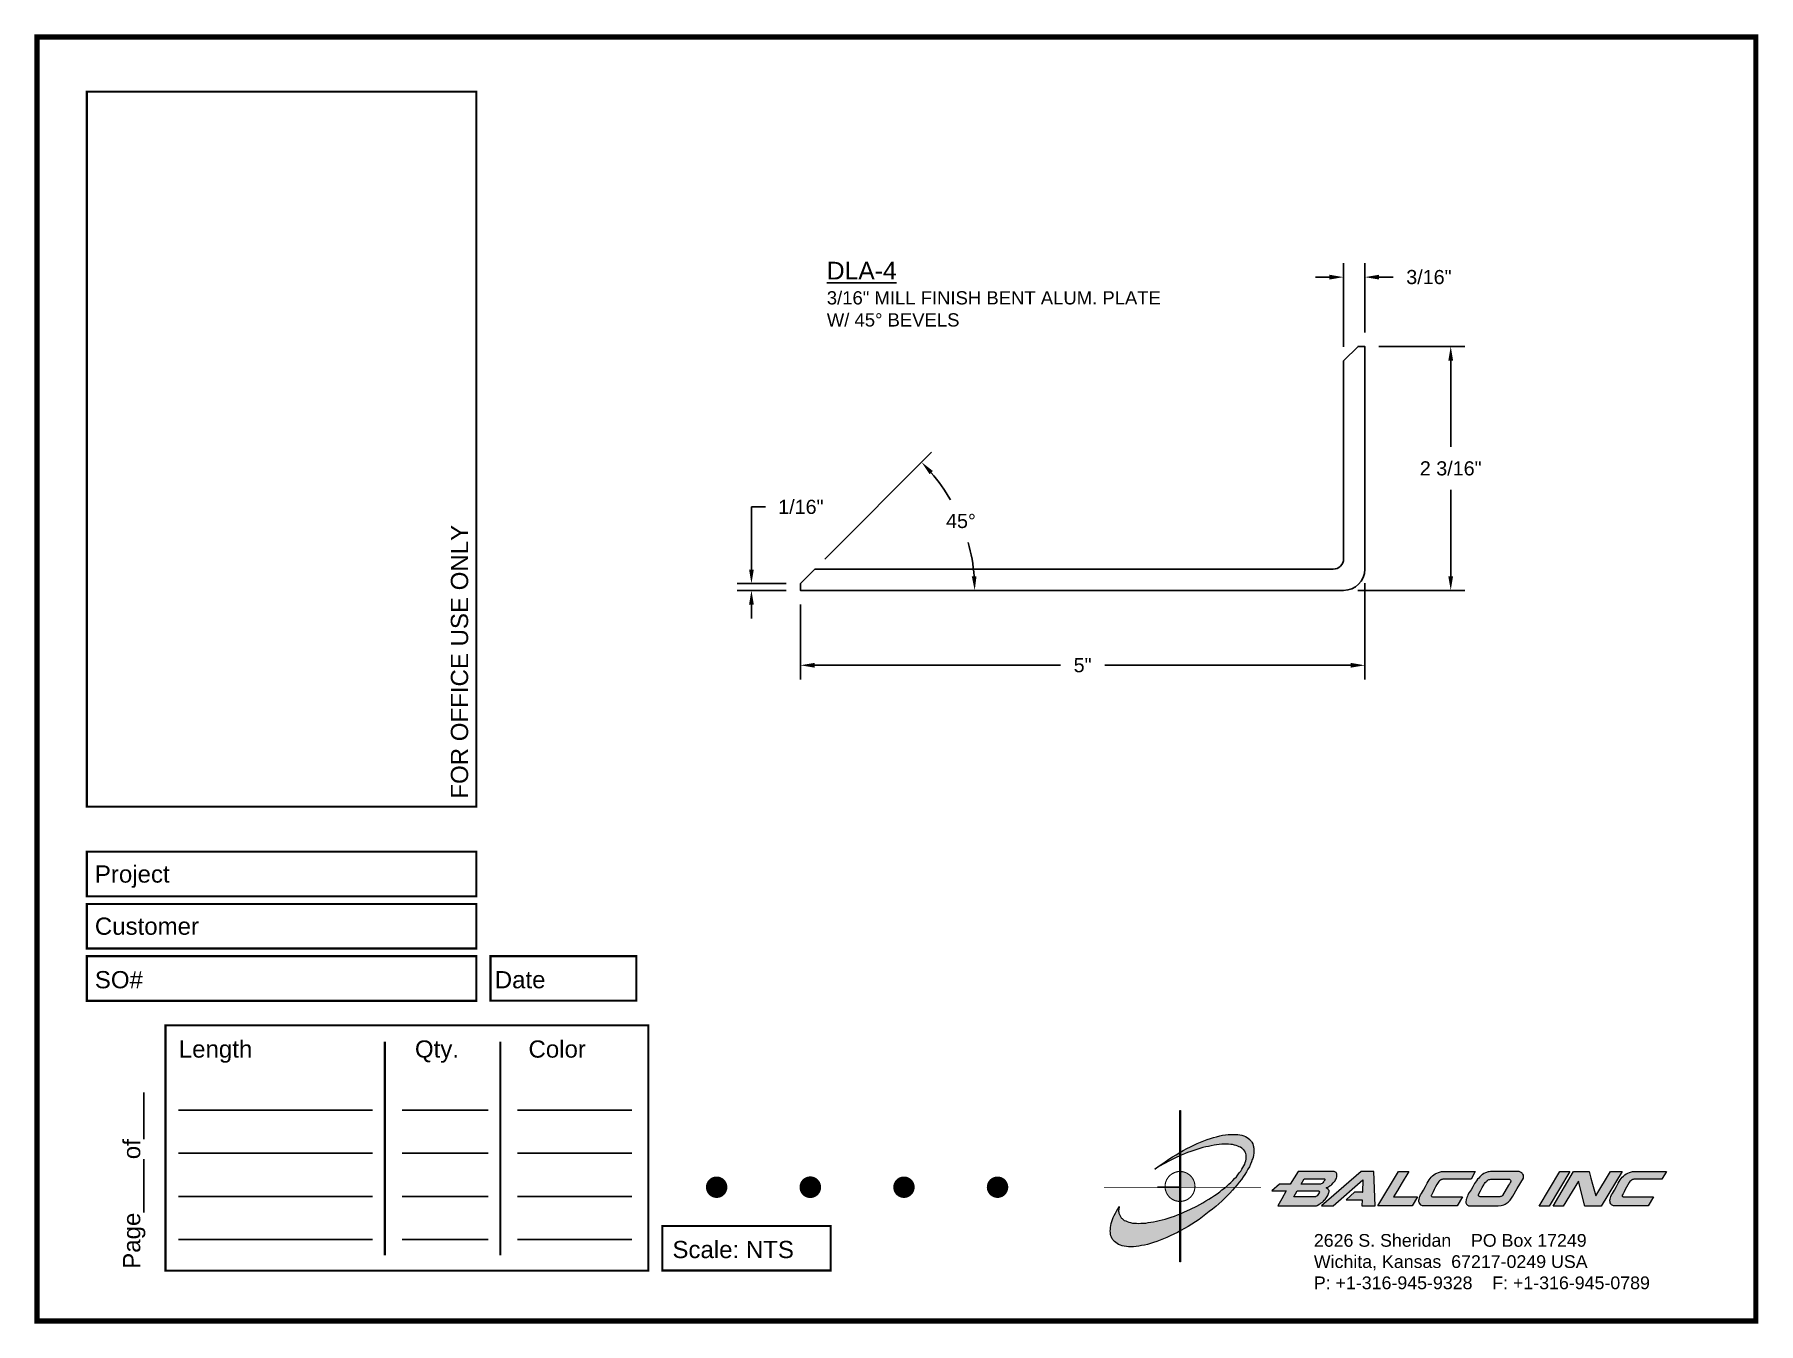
# Paper-space layout 'Breakout' of a CAD drawing. Header units: inches. Extents: x 0 to 10, y 0 to 7.5.
# The model-space entities are those that its viewports show. They can reach past a viewport. Long polylines and large blocks are cut down to what shows.
import ezdxf

# ---------------------------------------------------------------- set-up
doc = ezdxf.new("R2010")
doc.units = ezdxf.units.IN
doc.header["$MEASUREMENT"] = 0
for name, color, linetype in [('Border', 7, 'Continuous'), ('DIMENSIONS', 3, 'Continuous'), ('TEXT', 2, 'Continuous')]:
    doc.layers.add(name, color=color, linetype=linetype)
doc.styles.add('ARIAL', font='arial.ttf')
doc.dimstyles.new('ARIAL', dxfattribs={"dimtxt": 0.125, "dimasz": 0.125, "dimexe": 0.125, "dimexo": 0.125, "dimgap": 0.125, "dimtad": 0, "dimtih": 1, "dimtoh": 1, "dimdec": 4, "dimzin": 3, "dimdsep": 46, "dimlunit": 4, "dimtxsty": 'ARIAL', "dimcen": 0.125, "dimadec": 0, "dimazin": 0, "dimtfac": 1, "dimtdec": 4, "dimtofl": 0, "dimtmove": 0, "dimatfit": 3, "dimfxl": 0, "dimfrac": 2, "dimtolj": 1, "dimtzin": 0, "dimarcsym": 0})

# ---------------------------------------------------------------- blocks, each defined once
blk = doc.blocks.new('CADlogo')
h = blk.add_hatch(color=256)
h.paths.add_polyline_path([(0.918, 1.81), (0.909, 1.81), (0.909, 1.322), (0.918, 1.327)])
h.paths.add_polyline_path([(0.918, 1.285), (0.909, 1.281), (0.909, 1.1), (0.918, 1.1)])
h.paths.add_polyline_path([(0.918, 0.917), (0.909, 0.917), (0.909, 0.762), (0.909, 0.753), (0.91, 0.753), (0.918, 0.753)])
h.paths.add_polyline_path([(0.918, 1.091), (0.918, 1.1), (0.91, 1.1), (0.909, 1.1), (0.909, 0.917), (0.918, 0.917), (0.918, 0.919), (0.915, 0.919)])
h.paths.add_polyline_path([(0.918, 0.412), (0.909, 0.407), (0.909, 0.049), (0.918, 0.049)])
h.paths.add_polyline_path([(0.918, 0.753), (0.909, 0.753), (0.909, 0.606), (0.918, 0.609)])
h.paths.add_polyline_path([(0.918, 0.609), (0.909, 0.606), (0.909, 0.407), (0.918, 0.412)])
h.paths.add_polyline_path([(0.918, 1.327), (0.909, 1.322), (0.909, 1.281), (0.918, 1.285)])
h = blk.add_hatch(color=175)
h.paths.add_polyline_path([(0.574, 0.51), (0.543, 0.506), (0.514, 0.502), (0.487, 0.499), (0.459, 0.499), (0.432, 0.497), (0.406, 0.499), (0.382, 0.5), (0.36, 0.502), (0.338, 0.508), (0.318, 0.511), (0.298, 0.519), (0.282, 0.526), (0.265, 0.533), (0.252, 0.543), (0.24, 0.553), (0.234, 0.559), (0.229, 0.564), (0.22, 0.577), (0.212, 0.592), (0.205, 0.607), (0.203, 0.616), (0.201, 0.627), (0.199, 0.643), (0.201, 0.66), (0.201, 0.671), (0.205, 0.682), (0.207, 0.694), (0.19, 0.667), (0.176, 0.641), (0.161, 0.616), (0.148, 0.59), (0.137, 0.566), (0.128, 0.543), (0.119, 0.519), (0.113, 0.495), (0.108, 0.473), (0.104, 0.451), (0.103, 0.44), (0.103, 0.429), (0.101, 0.409), (0.103, 0.391), (0.104, 0.38), (0.106, 0.371), (0.11, 0.352), (0.115, 0.336), (0.124, 0.318), (0.13, 0.31), (0.135, 0.301), (0.143, 0.294), (0.15, 0.286), (0.165, 0.274), (0.181, 0.263), (0.199, 0.254), (0.22, 0.244), (0.242, 0.237), (0.263, 0.232), (0.289, 0.228), (0.315, 0.226), (0.342, 0.226), (0.371, 0.226), (0.402, 0.23), (0.434, 0.233), (0.467, 0.239), (0.499, 0.246), (0.534, 0.254), (0.571, 0.263), (0.606, 0.275), (0.644, 0.286), (0.682, 0.301), (0.721, 0.318), (0.759, 0.334), (0.799, 0.352), (0.841, 0.371), (0.882, 0.393), (0.909, 0.407), (0.909, 0.606), (0.884, 0.596), (0.847, 0.583), (0.81, 0.57), (0.774, 0.559), (0.739, 0.548), (0.704, 0.537), (0.671, 0.53), (0.638, 0.522), (0.606, 0.515)])
h.paths.add_polyline_path([(1.18, 0.738), (1.109, 0.698), (1.034, 0.661), (0.957, 0.627), (0.918, 0.609), (0.918, 0.412), (0.924, 0.414), (0.964, 0.438), (1.006, 0.462), (1.05, 0.489), (1.092, 0.517), (1.134, 0.544), (1.174, 0.574), (1.215, 0.603), (1.253, 0.634), (1.291, 0.663), (1.328, 0.694), (1.365, 0.725), (1.399, 0.757), (1.432, 0.788), (1.463, 0.819), (1.494, 0.85), (1.524, 0.883), (1.554, 0.917), (1.44, 0.917), (1.429, 0.908), (1.401, 0.886), (1.374, 0.864), (1.343, 0.842), (1.312, 0.822), (1.28, 0.8), (1.248, 0.778), (1.215, 0.758)])
h.paths.add_polyline_path([(1.769, 1.382), (1.767, 1.393), (1.763, 1.404), (1.758, 1.422), (1.749, 1.441), (1.743, 1.45), (1.738, 1.457), (1.73, 1.464), (1.725, 1.472), (1.709, 1.485), (1.692, 1.496), (1.674, 1.506), (1.654, 1.514), (1.632, 1.521), (1.61, 1.527), (1.584, 1.53), (1.559, 1.532), (1.531, 1.532), (1.502, 1.532), (1.471, 1.53), (1.44, 1.527), (1.407, 1.521), (1.374, 1.514), (1.339, 1.505), (1.304, 1.496), (1.268, 1.485), (1.229, 1.472), (1.191, 1.457), (1.152, 1.442), (1.114, 1.426), (1.074, 1.408), (1.034, 1.388), (0.991, 1.367), (0.951, 1.346), (0.918, 1.327), (0.918, 1.285), (0.926, 1.289), (0.964, 1.305), (1.001, 1.32), (1.037, 1.333), (1.074, 1.346), (1.109, 1.356), (1.143, 1.367), (1.178, 1.378), (1.213, 1.386), (1.246, 1.393), (1.277, 1.4), (1.31, 1.406), (1.339, 1.41), (1.368, 1.413), (1.398, 1.417), (1.425, 1.417), (1.452, 1.419), (1.476, 1.417), (1.502, 1.415), (1.524, 1.413), (1.546, 1.408), (1.566, 1.404), (1.584, 1.397), (1.602, 1.389), (1.617, 1.382), (1.632, 1.373), (1.644, 1.362), (1.65, 1.356), (1.655, 1.351), (1.665, 1.338), (1.672, 1.325), (1.677, 1.309), (1.681, 1.294), (1.683, 1.278), (1.683, 1.261), (1.683, 1.252), (1.681, 1.243), (1.677, 1.225), (1.672, 1.207), (1.665, 1.186), (1.655, 1.166), (1.644, 1.146), (1.632, 1.126), (1.619, 1.106), (1.602, 1.084), (1.586, 1.062), (1.568, 1.04), (1.548, 1.018), (1.527, 0.996), (1.504, 0.974), (1.48, 0.952), (1.456, 0.93), (1.44, 0.917), (1.554, 0.917), (1.579, 0.945), (1.602, 0.976), (1.626, 1.007), (1.648, 1.038), (1.668, 1.067), (1.687, 1.097), (1.703, 1.128), (1.719, 1.155), (1.732, 1.185), (1.743, 1.212), (1.752, 1.239), (1.758, 1.252), (1.762, 1.265), (1.767, 1.291), (1.771, 1.314), (1.771, 1.327), (1.773, 1.338), (1.771, 1.362), (1.771, 1.373)])
h.paths.add_polyline_path([(0.867, 1.296), (0.825, 1.271), (0.781, 1.243), (0.741, 1.214), (0.701, 1.186), (0.66, 1.157), (0.622, 1.128), (0.675, 1.161), (0.732, 1.194), (0.79, 1.225), (0.82, 1.239), (0.851, 1.254), (0.909, 1.281), (0.909, 1.322)])
h = blk.add_hatch(color=256)
h.paths.add_polyline_path([(1.074, 0.991), (1.07, 1.001), (1.065, 1.011), (1.059, 1.021), (1.053, 1.03), (1.046, 1.038), (1.039, 1.047), (1.031, 1.054), (1.022, 1.062), (1.014, 1.068), (1.004, 1.074), (0.995, 1.08), (0.985, 1.085), (0.975, 1.089), (0.964, 1.093), (0.954, 1.096), (0.943, 1.098), (0.932, 1.099), (0.921, 1.1), (0.918, 1.1), (0.918, 0.917), (0.94, 0.917), (1.086, 0.917), (1.087, 0.927), (1.086, 0.938), (1.085, 0.949), (1.083, 0.96), (1.081, 0.97), (1.078, 0.981)])
h.paths.add_polyline_path([(0.909, 0.917), (0.739, 0.917), (0.74, 0.91), (0.741, 0.899), (0.743, 0.888), (0.746, 0.878), (0.75, 0.867), (0.754, 0.857), (0.758, 0.847), (0.764, 0.837), (0.77, 0.828), (0.776, 0.819), (0.783, 0.811), (0.791, 0.803), (0.799, 0.795), (0.808, 0.788), (0.817, 0.782), (0.826, 0.776), (0.836, 0.771), (0.846, 0.766), (0.856, 0.762), (0.867, 0.759), (0.877, 0.757), (0.888, 0.755), (0.899, 0.753), (0.909, 0.753)])
h.paths.add_polyline_path([(0.918, 1.1), (0.91, 1.1), (0.909, 1.1), (0.909, 0.917), (0.918, 0.917)])
h = blk.add_hatch(color=256)
h.paths.add_polyline_path([(2.148, 0.874), (2.098, 0.784), (2.049, 0.7), (2.484, 0.7), (2.491, 0.702), (2.501, 0.703), (2.508, 0.705), (2.512, 0.707), (2.517, 0.711), (2.532, 0.72), (2.546, 0.729), (2.554, 0.735), (2.563, 0.74), (2.572, 0.747), (2.581, 0.757), (2.59, 0.768), (2.599, 0.777), (2.616, 0.799), (2.623, 0.811), (2.63, 0.822), (2.636, 0.833), (2.641, 0.844), (2.645, 0.855), (2.647, 0.864), (2.647, 0.879), (2.645, 0.883), (2.641, 0.886), (2.638, 0.892), (2.629, 0.899), (2.619, 0.905), (2.612, 0.91), (2.64, 0.921), (2.658, 0.936), (2.669, 0.943), (2.678, 0.95), (2.694, 0.967), (2.702, 0.976), (2.709, 0.985), (2.716, 0.994), (2.722, 1.005), (2.727, 1.014), (2.731, 1.025), (2.735, 1.038), (2.736, 1.049), (2.738, 1.062), (2.738, 1.073), (2.733, 1.082), (2.727, 1.088), (2.72, 1.093), (2.713, 1.097), (2.704, 1.099), (2.694, 1.1), (2.685, 1.102), (2.674, 1.102), (2.285, 1.102), (2.195, 0.952), (2.069, 0.952), (1.981, 0.874)])
h.paths.add_polyline_path([(2.274, 0.874), (2.53, 0.874), (2.534, 0.865), (2.532, 0.852), (2.524, 0.841), (2.515, 0.828), (2.505, 0.815), (2.493, 0.81), (2.49, 0.808), (2.235, 0.808)], flags=16)
h.paths.add_polyline_path([(2.321, 0.952), (2.356, 1.014), (2.587, 1.014), (2.592, 1.014), (2.597, 1.014), (2.597, 1.003), (2.59, 0.991), (2.583, 0.98), (2.569, 0.966), (2.555, 0.958), (2.546, 0.952), (2.535, 0.952)], flags=16)
h.paths.add_polyline_path([(3.04, 1.002), (3.036, 0.859), (2.941, 0.859), (2.844, 0.773), (3.031, 0.773), (3.027, 0.7), (3.181, 0.7), (3.168, 1.102), (3.02, 1.102), (2.557, 0.7), (2.694, 0.7)])
h.paths.add_polyline_path([(3.214, 0.7), (3.611, 0.7), (3.675, 0.808), (3.397, 0.808), (3.441, 0.881), (3.483, 0.952), (3.574, 1.102), (3.454, 1.102)])
h.paths.add_polyline_path([(3.788, 0.965), (3.766, 0.927), (3.743, 0.885), (3.721, 0.846), (3.71, 0.83), (3.702, 0.811), (3.697, 0.795), (3.693, 0.778), (3.691, 0.769), (3.691, 0.76), (3.691, 0.749), (3.693, 0.74), (3.7, 0.727), (3.708, 0.716), (3.711, 0.714), (3.724, 0.705), (3.733, 0.702), (3.744, 0.702), (3.757, 0.7), (3.774, 0.7), (4.134, 0.7), (4.196, 0.808), (3.854, 0.808), (3.841, 0.808), (3.833, 0.816), (3.836, 0.826), (3.843, 0.841), (3.856, 0.864), (3.869, 0.892), (3.883, 0.921), (3.898, 0.949), (3.914, 0.972), (3.924, 0.983), (3.931, 0.992), (3.943, 1.002), (3.954, 1.008), (3.969, 1.011), (4.297, 1.011), (4.346, 1.102), (4.238, 1.102), (4.15, 1.102), (4.075, 1.1), (3.997, 1.102), (3.982, 1.1), (3.968, 1.1), (3.955, 1.099), (3.942, 1.097), (3.92, 1.089), (3.9, 1.082), (3.889, 1.078), (3.88, 1.073), (3.863, 1.062), (3.849, 1.049), (3.834, 1.035), (3.821, 1.018), (3.81, 1.002), (3.799, 0.983)])
h.paths.add_polyline_path([(4.509, 1.097), (4.496, 1.095), (4.485, 1.093), (4.476, 1.089), (4.465, 1.086), (4.447, 1.077), (4.43, 1.066), (4.421, 1.06), (4.414, 1.055), (4.399, 1.04), (4.386, 1.025), (4.372, 1.011), (4.361, 0.994), (4.35, 0.976), (4.337, 0.96), (4.317, 0.923), (4.297, 0.888), (4.275, 0.855), (4.26, 0.828), (4.255, 0.813), (4.247, 0.799), (4.244, 0.784), (4.242, 0.777), (4.24, 0.769), (4.238, 0.753), (4.238, 0.735), (4.246, 0.722), (4.251, 0.714), (4.253, 0.713), (4.257, 0.711), (4.262, 0.705), (4.269, 0.703), (4.278, 0.702), (4.289, 0.7), (4.564, 0.7), (4.571, 0.7), (4.584, 0.702), (4.613, 0.703), (4.648, 0.707), (4.664, 0.709), (4.677, 0.713), (4.686, 0.716), (4.694, 0.722), (4.705, 0.727), (4.717, 0.735), (4.73, 0.744), (4.741, 0.755), (4.752, 0.769), (4.781, 0.815), (4.833, 0.903), (4.906, 1.025), (4.908, 1.035), (4.908, 1.046), (4.906, 1.051), (4.906, 1.057), (4.9, 1.069), (4.893, 1.08), (4.889, 1.082), (4.888, 1.086), (4.88, 1.089), (4.873, 1.093), (4.866, 1.097), (4.856, 1.1), (4.846, 1.1), (4.844, 1.1), (4.73, 1.1), (4.626, 1.1), (4.58, 1.1), (4.542, 1.099), (4.524, 1.099)])
h.paths.add_polyline_path([(4.527, 1.011), (4.54, 1.011), (4.745, 1.011), (4.752, 1.003), (4.758, 0.998), (4.758, 0.985), (4.756, 0.98), (4.754, 0.974), (4.749, 0.965), (4.743, 0.956), (4.734, 0.941), (4.663, 0.821), (4.648, 0.812), (4.639, 0.81), (4.633, 0.808), (4.622, 0.808), (4.61, 0.808), (4.416, 0.808), (4.398, 0.808), (4.39, 0.813), (4.387, 0.813), (4.385, 0.819), (4.378, 0.825), (4.385, 0.832), (4.408, 0.877), (4.428, 0.914), (4.447, 0.945), (4.454, 0.96), (4.461, 0.971), (4.474, 0.986), (4.487, 0.996), (4.496, 1.002), (4.508, 1.009), (4.516, 1.009)], flags=16)
h.paths.add_polyline_path([(5.089, 0.698), (5.206, 0.698), (5.445, 1.1), (5.33, 1.099)])
h.paths.add_polyline_path([(5.489, 1.099), (5.252, 0.698), (5.37, 0.698), (5.548, 0.987), (5.621, 0.698), (5.811, 0.698), (6.055, 1.099), (5.919, 1.1), (5.749, 0.817), (5.709, 0.954), (5.691, 1.024), (5.672, 1.099)])
h.paths.add_polyline_path([(6.086, 1.06), (6.069, 1.047), (6.056, 1.035), (6.044, 1.018), (6.031, 1.002), (6.02, 0.983), (6.009, 0.965), (5.987, 0.925), (5.965, 0.885), (5.941, 0.846), (5.932, 0.828), (5.923, 0.811), (5.917, 0.795), (5.914, 0.778), (5.912, 0.769), (5.912, 0.758), (5.914, 0.749), (5.916, 0.738), (5.921, 0.725), (5.928, 0.716), (5.936, 0.709), (5.945, 0.705), (5.954, 0.702), (5.965, 0.7), (5.98, 0.7), (5.994, 0.7), (6.355, 0.7), (6.419, 0.806), (6.073, 0.806), (6.056, 0.811), (6.056, 0.821), (6.056, 0.826), (6.064, 0.841), (6.077, 0.864), (6.089, 0.892), (6.104, 0.919), (6.119, 0.947), (6.135, 0.972), (6.144, 0.983), (6.153, 0.992), (6.163, 1), (6.166, 1.003), (6.172, 1.005), (6.178, 1.008), (6.19, 1.011), (6.517, 1.011), (6.569, 1.1), (6.459, 1.102), (6.373, 1.1), (6.296, 1.1), (6.217, 1.1), (6.203, 1.1), (6.19, 1.099), (6.175, 1.099), (6.164, 1.095), (6.141, 1.089), (6.12, 1.082), (6.111, 1.077), (6.102, 1.073)])
blk.add_hatch(color=256).paths.add_polyline_path([(0.918, 0.609), (0.909, 0.606), (0.909, 0.407), (0.918, 0.412)])
for q in [(0.65, 0.917), (0.909, 0.648)]:
    blk.add_line((0.909, 0.917), q)
at = {"color": 7, "lineweight": 0}
for points in [[(0.909, 1.81), (0.918, 1.81), (0.918, 0.049), (0.909, 0.049), (0.909, 1.81)], [(2.738, 1.073), (2.733, 1.082), (2.727, 1.088), (2.72, 1.093), (2.713, 1.097), (2.704, 1.099), (2.694, 1.1), (2.685, 1.102), (2.674, 1.102), (2.285, 1.102), (2.195, 0.952), (2.069, 0.952), (1.981, 0.874), (2.148, 0.874), (2.098, 0.784), (2.049, 0.7), (2.484, 0.7), (2.491, 0.702), (2.501, 0.703), (2.508, 0.705), (2.512, 0.707), (2.517, 0.711), (2.532, 0.72), (2.546, 0.729), (2.554, 0.735), (2.563, 0.74), (2.572, 0.747), (2.581, 0.757), (2.59, 0.768), (2.599, 0.777), (2.616, 0.799), (2.623, 0.811), (2.63, 0.822), (2.636, 0.833), (2.641, 0.844), (2.645, 0.855), (2.647, 0.864), (2.647, 0.874), (2.647, 0.879), (2.645, 0.883), (2.641, 0.886), (2.638, 0.892), (2.629, 0.899), (2.619, 0.905), (2.612, 0.91), (2.64, 0.921), (2.658, 0.936), (2.669, 0.943), (2.678, 0.95), (2.694, 0.967), (2.702, 0.976), (2.709, 0.985), (2.716, 0.994), (2.722, 1.005), (2.727, 1.014), (2.731, 1.025), (2.735, 1.038), (2.736, 1.049), (2.738, 1.062), (2.738, 1.073), (2.738, 1.073)], [(2.587, 0.985), (2.583, 0.98), (2.572, 0.969), (2.565, 0.963), (2.555, 0.958), (2.546, 0.952), (2.535, 0.952), (2.321, 0.952), (2.356, 1.014), (2.587, 1.014), (2.592, 1.014), (2.594, 1.014), (2.596, 1.013), (2.597, 1.011), (2.597, 1.005), (2.596, 1), (2.59, 0.991), (2.587, 0.985), (2.587, 0.985)], [(3.027, 0.7), (3.181, 0.7), (3.168, 1.102), (3.02, 1.102), (2.557, 0.7), (2.694, 0.7), (3.04, 1.002), (3.036, 0.859), (3.038, 0.859), (2.941, 0.859), (2.844, 0.773), (3.031, 0.773), (3.027, 0.7), (3.027, 0.7)], [(3.214, 0.7), (3.454, 1.102), (3.574, 1.102), (3.483, 0.952), (3.441, 0.881), (3.397, 0.808), (3.675, 0.808), (3.611, 0.7), (3.214, 0.7), (3.214, 0.7)], [(3.969, 1.011), (3.96, 1.009), (3.955, 1.007), (3.949, 1.005), (3.946, 1.003), (3.94, 1), (3.931, 0.992), (3.924, 0.983), (3.914, 0.972), (3.898, 0.949), (3.883, 0.921), (3.869, 0.892), (3.856, 0.864), (3.843, 0.841), (3.836, 0.826), (3.834, 0.821), (3.834, 0.817), (3.836, 0.813), (3.839, 0.81), (3.847, 0.808), (3.854, 0.808), (4.196, 0.808), (4.134, 0.7), (3.774, 0.7), (3.757, 0.7), (3.744, 0.702), (3.733, 0.702), (3.724, 0.705), (3.715, 0.711), (3.711, 0.713), (3.708, 0.716), (3.7, 0.727), (3.693, 0.74), (3.691, 0.749), (3.691, 0.76), (3.691, 0.769), (3.693, 0.778), (3.697, 0.795), (3.702, 0.811), (3.71, 0.83), (3.721, 0.846), (3.743, 0.885), (3.766, 0.927), (3.788, 0.965), (3.799, 0.983), (3.81, 1.002), (3.821, 1.018), (3.834, 1.035), (3.849, 1.049), (3.863, 1.062), (3.88, 1.073), (3.889, 1.078), (3.9, 1.082), (3.92, 1.089), (3.942, 1.097), (3.955, 1.099), (3.968, 1.1), (3.982, 1.1), (3.997, 1.102), (4.075, 1.1), (4.15, 1.102), (4.238, 1.102), (4.346, 1.102), (4.297, 1.011), (3.969, 1.011), (3.969, 1.011)], [(4.846, 1.1), (4.844, 1.1), (4.73, 1.1), (4.626, 1.1), (4.58, 1.1), (4.542, 1.099), (4.524, 1.099), (4.509, 1.097), (4.496, 1.095), (4.485, 1.093), (4.476, 1.089), (4.465, 1.086), (4.447, 1.077), (4.43, 1.066), (4.421, 1.06), (4.414, 1.055), (4.399, 1.04), (4.386, 1.025), (4.372, 1.011), (4.361, 0.994), (4.35, 0.976), (4.337, 0.96), (4.317, 0.923), (4.297, 0.888), (4.275, 0.855), (4.26, 0.828), (4.255, 0.813), (4.247, 0.799), (4.244, 0.784), (4.242, 0.777), (4.24, 0.769), (4.238, 0.753), (4.238, 0.735), (4.246, 0.722), (4.251, 0.714), (4.253, 0.713), (4.257, 0.711), (4.262, 0.705), (4.269, 0.703), (4.278, 0.702), (4.289, 0.7), (4.564, 0.7), (4.571, 0.7), (4.584, 0.702), (4.613, 0.703), (4.648, 0.707), (4.664, 0.709), (4.677, 0.713), (4.686, 0.716), (4.694, 0.722), (4.705, 0.727), (4.717, 0.735), (4.73, 0.744), (4.741, 0.755), (4.752, 0.769), (4.781, 0.815), (4.833, 0.903), (4.906, 1.025), (4.908, 1.035), (4.908, 1.046), (4.906, 1.051), (4.906, 1.057), (4.9, 1.069), (4.897, 1.075), (4.893, 1.08), (4.889, 1.082), (4.888, 1.086), (4.88, 1.089), (4.873, 1.093), (4.866, 1.097), (4.856, 1.1), (4.846, 1.1), (4.846, 1.1)], [(4.734, 0.941), (4.663, 0.821), (4.653, 0.815), (4.646, 0.811), (4.639, 0.81), (4.633, 0.808), (4.622, 0.808), (4.61, 0.808), (4.416, 0.808), (4.403, 0.808), (4.396, 0.81), (4.39, 0.813), (4.388, 0.813), (4.386, 0.815), (4.385, 0.819), (4.383, 0.821), (4.383, 0.826), (4.383, 0.83), (4.385, 0.832), (4.408, 0.877), (4.428, 0.914), (4.447, 0.945), (4.454, 0.96), (4.461, 0.971), (4.471, 0.982), (4.478, 0.989), (4.487, 0.996), (4.496, 1.002), (4.505, 1.007), (4.511, 1.009), (4.516, 1.009), (4.527, 1.011), (4.54, 1.011), (4.743, 1.011), (4.749, 1.007), (4.752, 1.003), (4.756, 1), (4.758, 0.994), (4.758, 0.985), (4.756, 0.98), (4.754, 0.974), (4.749, 0.965), (4.743, 0.956), (4.734, 0.941), (4.734, 0.941)], [(5.089, 0.698), (5.33, 1.099), (5.445, 1.1), (5.206, 0.698), (5.091, 0.698), (5.089, 0.698), (5.089, 0.698)], [(5.811, 0.698), (5.621, 0.698), (5.548, 0.987), (5.37, 0.698), (5.252, 0.698), (5.489, 1.099), (5.672, 1.099), (5.691, 1.024), (5.709, 0.954), (5.749, 0.817), (5.919, 1.1), (6.055, 1.099), (5.811, 0.698), (5.811, 0.698)], [(6.19, 1.011), (6.181, 1.009), (6.175, 1.007), (6.172, 1.005), (6.166, 1.003), (6.163, 1), (6.153, 0.992), (6.144, 0.983), (6.135, 0.972), (6.119, 0.947), (6.104, 0.919), (6.089, 0.892), (6.077, 0.864), (6.064, 0.841), (6.056, 0.826), (6.056, 0.821), (6.056, 0.815), (6.058, 0.811), (6.062, 0.81), (6.067, 0.808), (6.077, 0.806), (6.419, 0.806), (6.355, 0.7), (5.994, 0.7), (5.98, 0.7), (5.965, 0.7), (5.954, 0.702), (5.945, 0.705), (5.936, 0.709), (5.932, 0.713), (5.928, 0.716), (5.921, 0.725), (5.916, 0.738), (5.914, 0.749), (5.912, 0.758), (5.912, 0.769), (5.914, 0.778), (5.917, 0.795), (5.923, 0.811), (5.932, 0.828), (5.941, 0.846), (5.965, 0.885), (5.987, 0.925), (6.009, 0.965), (6.02, 0.983), (6.031, 1.002), (6.044, 1.018), (6.056, 1.035), (6.069, 1.047), (6.086, 1.06), (6.102, 1.073), (6.111, 1.077), (6.12, 1.082), (6.141, 1.089), (6.164, 1.095), (6.175, 1.099), (6.19, 1.099), (6.203, 1.1), (6.217, 1.1), (6.296, 1.1), (6.373, 1.1), (6.459, 1.102), (6.569, 1.1), (6.517, 1.011), (6.19, 1.011), (6.19, 1.011)], [(2.484, 0.808), (2.235, 0.808), (2.274, 0.874), (2.524, 0.874), (2.53, 0.872), (2.532, 0.87), (2.533, 0.866), (2.533, 0.863), (2.532, 0.852), (2.524, 0.841), (2.515, 0.828), (2.506, 0.817), (2.501, 0.813), (2.493, 0.81), (2.49, 0.808), (2.486, 0.808), (2.484, 0.808), (2.484, 0.808)]]:
    blk.add_lwpolyline(points, dxfattribs=at)
at = {"color": 175, "lineweight": 0}
blk.add_lwpolyline([(1.758, 1.422), (1.763, 1.404), (1.767, 1.393), (1.769, 1.382), (1.771, 1.373), (1.771, 1.362), (1.773, 1.338), (1.771, 1.327), (1.771, 1.314), (1.767, 1.291), (1.762, 1.265), (1.758, 1.252), (1.752, 1.239), (1.743, 1.212), (1.732, 1.185), (1.719, 1.155), (1.703, 1.128), (1.687, 1.097), (1.668, 1.067), (1.648, 1.038), (1.626, 1.007), (1.602, 0.976), (1.579, 0.945), (1.551, 0.914), (1.524, 0.883), (1.494, 0.85), (1.463, 0.819), (1.432, 0.788), (1.399, 0.757), (1.365, 0.725), (1.328, 0.694), (1.291, 0.663), (1.253, 0.634), (1.215, 0.603), (1.174, 0.574), (1.134, 0.544), (1.092, 0.517), (1.05, 0.489), (1.006, 0.462), (0.964, 0.438), (0.924, 0.414), (0.882, 0.393), (0.841, 0.371), (0.799, 0.352), (0.759, 0.334), (0.721, 0.318), (0.682, 0.301), (0.644, 0.286), (0.606, 0.275), (0.571, 0.263), (0.534, 0.254), (0.499, 0.246), (0.467, 0.239), (0.434, 0.233), (0.402, 0.23), (0.371, 0.226), (0.342, 0.226), (0.315, 0.226), (0.289, 0.228), (0.263, 0.232), (0.242, 0.237), (0.22, 0.244), (0.199, 0.254), (0.181, 0.263), (0.165, 0.274), (0.15, 0.286), (0.143, 0.294), (0.135, 0.301), (0.13, 0.31), (0.124, 0.318), (0.115, 0.336), (0.11, 0.352), (0.106, 0.371), (0.104, 0.38), (0.103, 0.391), (0.101, 0.409), (0.103, 0.429), (0.103, 0.44), (0.104, 0.451), (0.108, 0.473), (0.113, 0.495), (0.119, 0.519), (0.128, 0.543), (0.137, 0.566), (0.148, 0.59), (0.161, 0.616), (0.176, 0.641), (0.19, 0.667), (0.207, 0.694), (0.205, 0.682), (0.201, 0.671), (0.201, 0.66), (0.199, 0.649), (0.199, 0.638), (0.201, 0.627), (0.203, 0.616), (0.205, 0.607), (0.212, 0.592), (0.22, 0.577), (0.229, 0.564), (0.234, 0.559), (0.24, 0.553), (0.252, 0.543), (0.265, 0.533), (0.282, 0.526), (0.298, 0.519), (0.318, 0.511), (0.338, 0.508), (0.36, 0.502), (0.382, 0.5), (0.406, 0.499), (0.432, 0.497), (0.459, 0.499), (0.487, 0.499), (0.514, 0.502), (0.543, 0.506), (0.574, 0.51), (0.606, 0.515), (0.638, 0.522), (0.671, 0.53), (0.704, 0.537), (0.739, 0.548), (0.774, 0.559), (0.81, 0.57), (0.847, 0.583), (0.884, 0.596), (0.92, 0.61), (0.957, 0.627), (1.034, 0.661), (1.109, 0.698), (1.18, 0.738), (1.215, 0.758), (1.248, 0.778), (1.28, 0.8), (1.312, 0.822), (1.343, 0.842), (1.374, 0.864), (1.401, 0.886), (1.429, 0.908), (1.456, 0.93), (1.48, 0.952), (1.504, 0.974), (1.527, 0.996), (1.548, 1.018), (1.568, 1.04), (1.586, 1.062), (1.602, 1.084), (1.619, 1.106), (1.632, 1.126), (1.644, 1.146), (1.655, 1.166), (1.665, 1.186), (1.672, 1.207), (1.677, 1.225), (1.681, 1.243), (1.683, 1.252), (1.683, 1.261), (1.683, 1.278), (1.681, 1.294), (1.677, 1.309), (1.672, 1.325), (1.665, 1.338), (1.655, 1.351), (1.65, 1.356), (1.644, 1.362), (1.632, 1.373), (1.617, 1.382), (1.602, 1.389), (1.584, 1.397), (1.566, 1.404), (1.546, 1.408), (1.524, 1.413), (1.502, 1.415), (1.476, 1.417), (1.452, 1.419), (1.425, 1.417), (1.398, 1.417), (1.368, 1.413), (1.339, 1.41), (1.31, 1.406), (1.277, 1.4), (1.246, 1.393), (1.213, 1.386), (1.178, 1.378), (1.143, 1.367), (1.109, 1.356), (1.074, 1.346), (1.037, 1.333), (1.001, 1.32), (0.964, 1.305), (0.926, 1.289), (0.851, 1.254), (0.82, 1.239), (0.79, 1.225), (0.732, 1.194), (0.675, 1.161), (0.622, 1.128), (0.66, 1.157), (0.701, 1.186), (0.741, 1.214), (0.781, 1.243), (0.825, 1.271), (0.867, 1.296), (0.909, 1.322), (0.951, 1.346), (0.991, 1.367), (1.034, 1.388), (1.074, 1.408), (1.114, 1.426), (1.152, 1.442), (1.191, 1.457), (1.229, 1.472), (1.268, 1.485), (1.304, 1.496), (1.339, 1.505), (1.374, 1.514), (1.407, 1.521), (1.44, 1.527), (1.471, 1.53), (1.502, 1.532), (1.531, 1.532), (1.559, 1.532), (1.584, 1.53), (1.61, 1.527), (1.632, 1.521), (1.654, 1.514), (1.674, 1.506), (1.692, 1.496), (1.709, 1.485), (1.725, 1.472), (1.73, 1.464), (1.738, 1.457), (1.743, 1.45), (1.749, 1.441), (1.758, 1.422), (1.758, 1.422)], dxfattribs=at)
at = {"color": 7, "lineweight": 0, "const_width": 0.0128}
blk.add_lwpolyline([(1.087, 0.927), (1.086, 0.938), (1.085, 0.949), (1.083, 0.96), (1.081, 0.97), (1.078, 0.981), (1.074, 0.991), (1.07, 1.001), (1.065, 1.011), (1.059, 1.021), (1.053, 1.03), (1.046, 1.038), (1.039, 1.047), (1.031, 1.054), (1.022, 1.062), (1.014, 1.068), (1.004, 1.074), (0.995, 1.08), (0.985, 1.085), (0.975, 1.089), (0.964, 1.093), (0.954, 1.096), (0.943, 1.098), (0.932, 1.099), (0.921, 1.1), (0.91, 1.1), (0.899, 1.1), (0.888, 1.099), (0.877, 1.097), (0.867, 1.094), (0.856, 1.091), (0.846, 1.087), (0.836, 1.082), (0.826, 1.077), (0.817, 1.071), (0.808, 1.065), (0.799, 1.058), (0.791, 1.05), (0.783, 1.043), (0.776, 1.034), (0.77, 1.025), (0.764, 1.016), (0.758, 1.006), (0.754, 0.996), (0.75, 0.986), (0.746, 0.976), (0.743, 0.965), (0.741, 0.954), (0.74, 0.943), (0.739, 0.932), (0.739, 0.921), (0.74, 0.91), (0.741, 0.899), (0.743, 0.888), (0.746, 0.878), (0.75, 0.867), (0.754, 0.857), (0.758, 0.847), (0.764, 0.837), (0.77, 0.828), (0.776, 0.819), (0.783, 0.811), (0.791, 0.803), (0.799, 0.795), (0.808, 0.788), (0.817, 0.782), (0.826, 0.776), (0.836, 0.771), (0.846, 0.766), (0.856, 0.762), (0.867, 0.759), (0.877, 0.757), (0.888, 0.755), (0.899, 0.753), (0.91, 0.753), (0.921, 0.753), (0.932, 0.754), (0.943, 0.756), (0.954, 0.758), (0.964, 0.761), (0.975, 0.764), (0.985, 0.769), (0.995, 0.773), (1.004, 0.779), (1.014, 0.785), (1.022, 0.792), (1.031, 0.799), (1.039, 0.807), (1.046, 0.815), (1.053, 0.824), (1.059, 0.833), (1.065, 0.842), (1.07, 0.852), (1.074, 0.862), (1.078, 0.872), (1.081, 0.883), (1.083, 0.894), (1.085, 0.905), (1.086, 0.916), (1.087, 0.927)], dxfattribs=at)
at = {"color": 7, "lineweight": 0}
blk.add_lwpolyline([(1.853, 0.917, 0.0091, 0.0091, 0), (0.029, 0.917, 0.00366, 0.00366, 0), (0.029, 0.917, 0.00366, 0.00366, 0)], format="xyseb", dxfattribs=at)
blk = doc.blocks.new('ACADlogo')
blk.add_blockref('CADlogo', (-0.011, 7.152))
blk = doc.blocks.new('ejccornerdetailsheet')
at = {"layer": 'Border', "color": 253}
for p, q in [((0.823, 1.224), (1.95, 1.224)), ((2.122, 1.224), (2.622, 1.224)), ((2.794, 1.224), (3.457, 1.224)), ((0.823, 0.974), (1.95, 0.974)), ((2.122, 0.974), (2.622, 0.974)), ((2.794, 0.974), (3.457, 0.974)), ((0.823, 0.724), (1.95, 0.724)), ((2.122, 0.724), (2.622, 0.724)), ((2.794, 0.724), (3.457, 0.724)), ((0.823, 0.474), (1.95, 0.474)), ((2.122, 0.474), (2.622, 0.474)), ((2.794, 0.474), (3.457, 0.474))]:
    blk.add_line(p, q, dxfattribs=at)
at = {"layer": 'Border'}
for points, const_width in [([(0, 7.461), (9.993, 7.461), (9.993, 0), (0, 0)], 0.03), ([(0.289, 7.143), (2.554, 7.143), (2.554, 2.988), (0.289, 2.988)], 0.0125), ([(0.289, 2.727), (2.554, 2.727), (2.554, 2.467), (0.289, 2.467)], 0.0125), ([(0.289, 2.423), (2.554, 2.423), (2.554, 2.164), (0.289, 2.164)], 0.0125), ([(0.289, 2.12), (2.554, 2.12), (2.554, 1.86), (0.289, 1.86)], 0.0125), ([(2.636, 1.861), (2.636, 2.12), (3.484, 2.12), (3.484, 1.861)], 0.0125), ([(3.554, 0.292), (0.747, 0.292), (0.747, 1.718), (3.554, 1.718)], 0.0125), ([(3.635, 0.552), (4.614, 0.552), (4.614, 0.293), (3.635, 0.293)], 0.0125)]:
    blk.add_lwpolyline(points, close=True, dxfattribs=dict(at, const_width=const_width))
at = {"layer": 'Border', "const_width": 0.0125}
for points in [[(2.022, 1.623), (2.022, 0.382)], [(2.693, 1.623), (2.693, 0.382)]]:
    blk.add_lwpolyline(points, dxfattribs=at)
at = {"layer": 'Border', "color": 175, "const_width": 0.0625}
for points in [[(3.92, 0.777, 1), (3.982, 0.777, 1)], [(4.464, 0.777, 1), (4.527, 0.777, 1)], [(5.009, 0.777, 1), (5.071, 0.777, 1)], [(5.553, 0.777, 1), (5.615, 0.777, 1)]]:
    blk.add_lwpolyline(points, format="xyb", close=True, dxfattribs=at)
at = {"layer": 'Border', "xscale": 0.5, "yscale": 0.5, "zscale": 0.5}
blk.add_blockref('ACADlogo', (6.194, -3.258), dxfattribs=at)
at = {"layer": 'Border', "style": 'ARIAL'}
for s, p in [('FOR OFFICE USE ONLY', (2.506, 3.035)), ('Page%%u        %%uof%%u       ', (0.6, 0.303))]:
    blk.add_text(s, height=0.1, rotation=90, dxfattribs=at).set_placement(p)
for s, p in [('Project', (0.336, 2.547)), ('Customer', (0.336, 2.244)), ('SO#', (0.336, 1.933)), ('Date', (2.661, 1.933)), ('Length', (0.824, 1.53)), ('Qty.', (2.197, 1.53)), ('Color', (2.857, 1.53)), ('Scale: NTS', (3.694, 0.365))]:
    blk.add_text(s, height=0.1, dxfattribs=at).set_placement(p)
at = {"layer": 'Border', "insert": (7.423, 0.505), "char_height": 0.074, "width": 2.3438, "attachment_point": 1, "style": 'ARIAL'}
blk.add_mtext('2626 S. Sheridan    PO Box 17249\\PWichita, Kansas  67217-0249 USA \\PP: +1-316-945-9328    F: +1-316-945-0789', dxfattribs=at)
blk = doc.blocks.new('*D9')
at = {"layer": 'Defpoints', "color": 0}
for p in [(41.121, 6.598), (36.121, 6.41), (41.121, 5.747)]:
    blk.add_point(p, dxfattribs=at)
at = {"layer": 'DIMENSIONS', "color": 0, "lineweight": -2}
for p, q in [((41.121, 6.473), (41.121, 5.622)), ((36.121, 6.285), (36.121, 5.622)), ((36.246, 5.747), (38.424, 5.747)), ((40.996, 5.747), (38.818, 5.747))]:
    blk.add_line(p, q, dxfattribs=at)
at = {"layer": 'DIMENSIONS', "color": 0}
for points in [[(36.246, 5.768), (36.246, 5.726), (36.121, 5.747)], [(40.996, 5.768), (40.996, 5.726), (41.121, 5.747)]]:
    blk.add_solid(points, dxfattribs=at)
at = {"layer": 'DIMENSIONS', "color": 0, "insert": (38.621, 5.747), "char_height": 0.125, "attachment_point": 5, "style": 'ARIAL'}
blk.add_mtext('\\A1;5"', dxfattribs=at)
blk = doc.blocks.new('*D10')
at = {"layer": 'Defpoints', "color": 0}
for p in [(41.121, 8.57), (41.882, 8.57), (40.933, 6.41)]:
    blk.add_point(p, dxfattribs=at)
at = {"layer": 'DIMENSIONS', "color": 0, "lineweight": -2}
for p, q in [((41.246, 8.57), (42.007, 8.57)), ((41.882, 8.445), (41.882, 7.68)), ((41.882, 6.535), (41.882, 7.301)), ((41.058, 6.41), (42.007, 6.41))]:
    blk.add_line(p, q, dxfattribs=at)
at = {"layer": 'DIMENSIONS', "color": 0}
for points in [[(41.861, 8.445), (41.903, 8.445), (41.882, 8.57)], [(41.861, 6.535), (41.903, 6.535), (41.882, 6.41)]]:
    blk.add_solid(points, dxfattribs=at)
at = {"layer": 'DIMENSIONS', "color": 0, "insert": (41.882, 7.49), "char_height": 0.125, "attachment_point": 5, "style": 'ARIAL'}
blk.add_mtext('\\A1;2 3/16"', dxfattribs=at)
blk = doc.blocks.new('*D11')
at = {"layer": 'Defpoints', "color": 0}
for p in [(35.687, 6.47), (36.121, 6.47), (36.121, 6.41)]:
    blk.add_point(p, dxfattribs=at)
at = {"layer": 'DIMENSIONS', "color": 0, "lineweight": -2}
for p, q in [((35.687, 6.595), (35.687, 7.149)), ((35.687, 7.149), (35.812, 7.149)), ((35.996, 6.47), (35.562, 6.47)), ((35.996, 6.41), (35.562, 6.41)), ((35.687, 6.285), (35.687, 6.16))]:
    blk.add_line(p, q, dxfattribs=at)
at = {"layer": 'DIMENSIONS', "color": 0}
for points in [[(35.666, 6.595), (35.708, 6.595), (35.687, 6.47)], [(35.666, 6.285), (35.708, 6.285), (35.687, 6.41)]]:
    blk.add_solid(points, dxfattribs=at)
at = {"layer": 'DIMENSIONS', "color": 0, "insert": (36.125, 7.149), "char_height": 0.125, "attachment_point": 5, "style": 'ARIAL'}
blk.add_mtext('\\A1;1/16"', dxfattribs=at)
blk = doc.blocks.new('*D12')
at = {"layer": 'Defpoints', "color": 0}
for p in [(41.121, 9.184), (41.121, 8.57), (40.933, 8.443)]:
    blk.add_point(p, dxfattribs=at)
at = {"layer": 'DIMENSIONS', "color": 0, "lineweight": -2}
for p, q in [((40.808, 9.184), (40.683, 9.184)), ((40.933, 8.568), (40.933, 9.309)), ((41.121, 8.695), (41.121, 9.309)), ((41.246, 9.184), (41.371, 9.184))]:
    blk.add_line(p, q, dxfattribs=at)
at = {"layer": 'DIMENSIONS', "color": 0}
for points in [[(40.808, 9.205), (40.808, 9.163), (40.933, 9.184)], [(41.246, 9.205), (41.246, 9.163), (41.121, 9.184)]]:
    blk.add_solid(points, dxfattribs=at)
at = {"layer": 'DIMENSIONS', "color": 0, "insert": (41.689, 9.184), "char_height": 0.125, "attachment_point": 5, "style": 'ARIAL'}
blk.add_mtext('\\A1;3/16"', dxfattribs=at)
blk = doc.blocks.new('*D13')
at = {"layer": 'Defpoints', "color": 0}
for p in [(37.61, 6.826), (36.248, 6.598), (36.121, 6.47), (36.121, 6.41), (39.933, 6.41)]:
    blk.add_point(p, dxfattribs=at)
at = {"layer": 'DIMENSIONS', "color": 0, "lineweight": -2}
blk.add_line((36.337, 6.686), (37.283, 7.633), dxfattribs=at)
for start, end in [(30.0148, 40.5345), (4.4655, 15.3755)]:
    blk.add_arc((36.061, 6.41), 1.604, start, end, dxfattribs=at)
at = {"layer": 'DIMENSIONS', "color": 0}
for points in [[(37.265, 7.439), (37.295, 7.467), (37.195, 7.545)], [(37.681, 6.536), (37.639, 6.535), (37.665, 6.41)]]:
    blk.add_solid(points, dxfattribs=at)
at = {"layer": 'DIMENSIONS', "color": 0, "insert": (37.543, 7.024), "char_height": 0.125, "attachment_point": 5, "style": 'ARIAL'}
blk.add_mtext('\\A1;45°', dxfattribs=at)

msp = doc.modelspace()

# ---------------------------------------------------------------- linework, layer by layer
at = {"color": 0}
msp.add_lwpolyline([(41.12072, 6.59799), (41.12072, 8.57041), (41.06072, 8.57041), (40.93322, 8.44291), (40.93322, 6.69174, -0.41421356), (40.83947, 6.59799), (36.24822, 6.59799), (36.12072, 6.47049), (36.12072, 6.41049), (40.93322, 6.41049, 0.41421356)], format="xyb", close=True, dxfattribs=at)

# ---------------------------------------------------------------- texts
at = {"layer": 'TEXT', "insert": (36.35465, 9.31982), "char_height": 0.15625, "width": 3.4966545, "attachment_point": 1, "style": 'ARIAL'}
msp.add_mtext('{\\LDLA-4\\P\\H0.75x;\\l3/16" MILL FINISH BENT ALUM. PLATE\\PW/ 45° BEVELS}', dxfattribs=at)

# ---------------------------------------------------------------- dimensions: what is measured, and where the dimension line sits
at = {"layer": 'DIMENSIONS'}
for base, p1, p2, picture, middle in [((41.12072, 9.18419), (40.93322, 8.44291), (41.12072, 8.57041), '*D12', (41.68889, 9.18419)), ((41.12072, 5.74697), (36.12072, 6.41049), (41.12072, 6.59799), '*D9', (38.62072, 5.74697))]:
    dim = msp.add_linear_dim(base=base, p1=p1, p2=p2, dimstyle='ARIAL', dxfattribs=at)
    dim.commit()
    dim.dimension.update_dxf_attribs({"geometry": picture, "text_midpoint": middle})
dim = msp.add_linear_dim(base=(41.88208, 8.57041), p1=(40.93322, 6.41049), p2=(41.12072, 8.57041), angle=90, dimstyle='ARIAL', dxfattribs=at)
dim.commit()
dim.dimension.update_dxf_attribs({"geometry": '*D10', "text_midpoint": (41.88208, 7.49045)})
dim = msp.add_angular_dim_2l(base=(37.61032, 6.8257), line1=((36.12072, 6.41049), (39.93322, 6.41049)), line2=((36.24822, 6.59799), (36.12072, 6.47049)), dimstyle='ARIAL', dxfattribs=at)
dim.commit()
dim.dimension.update_dxf_attribs({"geometry": '*D13', "text_midpoint": (37.54287, 7.02441)})
dim = msp.add_linear_dim(base=(35.68718, 6.47049), p1=(36.12072, 6.41049), p2=(36.12072, 6.47049), angle=90, dimstyle='ARIAL', dxfattribs=at)
dim.commit()
dim.dimension.update_dxf_attribs({"geometry": '*D11', "text_midpoint": (36.12451, 7.14941), "dimtype": 160})

psp = doc.layouts.new('Breakout')

# ---------------------------------------------------------------- block references
psp.add_blockref('ejccornerdetailsheet', (0, 0))

# ---------------------------------------------------------------- viewports
at = {"layer": '0'}
psp.add_viewport(center=(4.997, 3.73), size=(9.993, 7.46055), view_center_point=(36.97263, 5.62502), view_height=11.3684524, dxfattribs=at)

doc.saveas('drawing.dxf')
